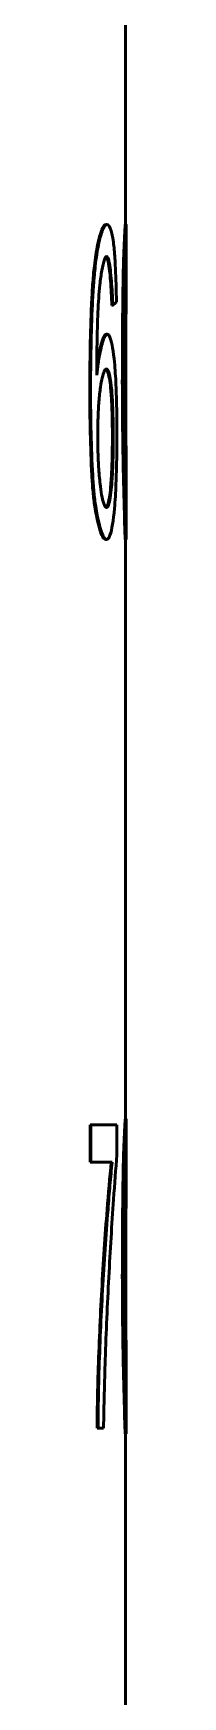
# Model space of a CAD drawing. Header units: millimetres. Extents: x -2015 to 3360, y -4745 to 2376.
# Drawn here: x 2695.39 to 2695.8, y 1734.8 to 1753.36 of the extents above; entities that cross this region are included whole.
import ezdxf

# ---------------------------------------------------------------- set-up
doc = ezdxf.new("R2010")
doc.units = ezdxf.units.MM
doc.header["$LTSCALE"] = 8
doc.layers.add('Visible (ISO)', color=7, linetype='Continuous', lineweight=50)

msp = doc.modelspace()

# ---------------------------------------------------------------- linework, layer by layer
at = {"layer": 'Visible (ISO)'}
for p, q in [((2695.793, 1757.687), (2695.793, 1751.221)), ((2695.577, 1751.221), (2695.587, 1751.221)), ((2695.792, 1751.221), (2695.802, 1751.221)), ((2695.803, 1750.825), (2695.803, 1751.185)), ((2695.793, 1750.565), (2695.793, 1748.368)), ((2695.641, 1750.319), (2695.651, 1750.319)), ((2695.581, 1749.997), (2695.591, 1749.997)), ((2695.473, 1749.542), (2695.474, 1749.542)), ((2695.803, 1747.734), (2695.803, 1748.115)), ((2695.573, 1747.709), (2695.583, 1747.709)), ((2695.792, 1747.709), (2695.802, 1747.709)), ((2695.793, 1747.709), (2695.793, 1741.243)), ((2695.792, 1741.243), (2695.802, 1741.243)), ((2695.398, 1740.76), (2695.398, 1741.179)), ((2695.398, 1741.179), (2695.408, 1741.179)), ((2695.699, 1741.179), (2695.408, 1741.179)), ((2695.408, 1740.76), (2695.408, 1741.179)), ((2695.699, 1741.179), (2695.699, 1740.844)), ((2695.803, 1740.847), (2695.803, 1741.207)), ((2695.398, 1740.76), (2695.408, 1740.76)), ((2695.408, 1740.76), (2695.645, 1740.76)), ((2695.793, 1740.587), (2695.793, 1738.39)), ((2695.803, 1737.756), (2695.803, 1738.137)), ((2695.478, 1737.795), (2695.488, 1737.795)), ((2695.488, 1737.795), (2695.55, 1737.795)), ((2695.792, 1737.731), (2695.802, 1737.731)), ((2695.793, 1737.731), (2695.793, 1731.285))]:
    msp.add_line(p, q, dxfattribs=at)
for centre, major_axis, ratio, start_param, end_param in [((2676.235, 1750.338), (19.568, 0.236), 0.102745, 6.157164, 6.175818), ((2695.93, 1749.462), (0, 6.485), 0.020231, 1.493217, 1.570732), ((2696.033, 1749.463), (0, -6.213), 0.03961, 4.712454, 4.792693), ((2695.796, 1748.35), (0.006, -0.286), 0.012188, 5.881178, 6.282863), ((2695.93, 1739.484), (0, 6.485), 0.020231, 1.493217, 1.570732), ((2696.033, 1739.485), (0, -6.213), 0.03961, 4.712454, 4.792693), ((2695.796, 1738.372), (0.006, -0.286), 0.012188, 5.881178, 6.282863)]:
    msp.add_ellipse(centre, major_axis=major_axis, ratio=ratio, start_param=start_param, end_param=end_param, dxfattribs=at)
for points, knots in [([(2695.447, 1750.758), (2695.456, 1750.847), (2695.469, 1750.927), (2695.483, 1750.996), (2695.497, 1751.064), (2695.513, 1751.12), (2695.529, 1751.161)], [-2.6529731, -2.6529731, -2.6529731, -2.6529731, -2.32244, -2.32244, -2.32244, -1.991907, -1.991907, -1.991907, -1.991907]), ([(2695.457, 1750.758), (2695.466, 1750.848), (2695.479, 1750.928), (2695.507, 1751.065), (2695.523, 1751.121), (2695.539, 1751.161)], [0, 0, 0, 0, 0.03098801, 0.03098801, 0.0627208, 0.0627208, 0.0627208, 0.0627208]), ([(2695.539, 1751.161), (2695.547, 1751.181), (2695.555, 1751.196), (2695.571, 1751.216), (2695.579, 1751.221), (2695.587, 1751.221)], [0, 0, 0, 0, 0.01563817, 0.01563817, 0.03137434, 0.03137434, 0.03137434, 0.03137434]), ([(2695.772, 1750.786), (2695.774, 1750.869), (2695.777, 1750.945), (2695.78, 1751.01), (2695.783, 1751.074), (2695.785, 1751.127), (2695.788, 1751.166)], [-2.6561201, -2.6561201, -2.6561201, -2.6561201, -2.3272292, -2.3272292, -2.3272292, -1.9983383, -1.9983383, -1.9983383, -1.9983383]), ([(2695.782, 1750.786), (2695.784, 1750.871), (2695.787, 1750.946), (2695.793, 1751.075), (2695.795, 1751.128), (2695.798, 1751.166)], [0, 0, 0, 0, 0.02907119, 0.02907119, 0.05883924, 0.05883924, 0.05883924, 0.05883924]), ([(2695.798, 1751.166), (2695.799, 1751.184), (2695.8, 1751.198), (2695.801, 1751.217), (2695.802, 1751.221), (2695.802, 1751.221)], [0, 0, 0, 0, 0.014091, 0.014091, 0.02827231, 0.02827231, 0.02827231, 0.02827231]), ([(2695.802, 1751.221), (2695.803, 1751.221), (2695.803, 1751.218), (2695.803, 1751.204), (2695.803, 1751.196), (2695.803, 1751.185)], [0, 0, 0, 0, 0.01087225, 0.01087225, 0.01935181, 0.01935181, 0.01935181, 0.01935181]), ([(2695.584, 1750.867), (2695.58, 1750.867), (2695.575, 1750.864), (2695.567, 1750.851), (2695.563, 1750.842), (2695.559, 1750.83)], [0, 0, 0, 0, 0.00817204, 0.00817204, 0.01627434, 0.01627434, 0.01627434, 0.01627434]), ([(2695.61, 1750.81), (2695.606, 1750.828), (2695.602, 1750.842), (2695.593, 1750.862), (2695.588, 1750.867), (2695.584, 1750.867)], [0, 0, 0, 0, 0.00941133, 0.00941133, 0.01895988, 0.01895988, 0.01895988, 0.01895988]), ([(2695.802, 1750.867), (2695.802, 1750.867), (2695.802, 1750.864), (2695.801, 1750.851), (2695.8, 1750.841), (2695.8, 1750.829)], [0, 0, 0, 0, 0.00835341, 0.00835341, 0.01663391, 0.01663391, 0.01663391, 0.01663391]), ([(2695.803, 1750.843), (2695.803, 1750.851), (2695.803, 1750.857), (2695.803, 1750.865), (2695.802, 1750.867), (2695.802, 1750.867)], [0, 0, 0, 0, 0.00749917, 0.00749917, 0.01503178, 0.01503178, 0.01503178, 0.01503178]), ([(2695.415, 1750.328), (2695.418, 1750.403), (2695.422, 1750.477), (2695.433, 1750.621), (2695.439, 1750.691), (2695.447, 1750.758)], [0, 0, 0, 0, 0.02307138, 0.02307138, 0.04632298, 0.04632298, 0.04632298, 0.04632298]), ([(2695.425, 1750.328), (2695.428, 1750.403), (2695.432, 1750.477), (2695.443, 1750.621), (2695.449, 1750.691), (2695.457, 1750.758)], [0, 0, 0, 0, 0.02307242, 0.02307242, 0.04632643, 0.04632643, 0.04632643, 0.04632643]), ([(2695.559, 1750.83), (2695.549, 1750.798), (2695.54, 1750.757), (2695.522, 1750.662), (2695.514, 1750.608), (2695.508, 1750.548)], [0, 0, 0, 0, 0.02146869, 0.02146869, 0.04249071, 0.04249071, 0.04249071, 0.04249071]), ([(2695.641, 1750.319), (2695.639, 1750.416), (2695.634, 1750.508), (2695.62, 1750.676), (2695.611, 1750.75), (2695.6, 1750.81)], [0, 0, 0, 0, 0.02940153, 0.02940153, 0.05949023, 0.05949023, 0.05949023, 0.05949023]), ([(2695.651, 1750.319), (2695.649, 1750.415), (2695.644, 1750.507), (2695.637, 1750.591), (2695.63, 1750.675), (2695.621, 1750.749), (2695.61, 1750.81)], [-2.980197, -2.980197, -2.980197, -2.980197, -2.6121479, -2.6121479, -2.6121479, -2.2440988, -2.2440988, -2.2440988, -2.2440988]), ([(2695.678, 1750.819), (2695.682, 1750.747), (2695.685, 1750.671), (2695.69, 1750.516), (2695.692, 1750.437), (2695.693, 1750.357)], [0, 0, 0, 0, 0.02436699, 0.02436699, 0.0485598, 0.0485598, 0.0485598, 0.0485598]), ([(2695.764, 1750.376), (2695.765, 1750.448), (2695.766, 1750.518), (2695.769, 1750.656), (2695.77, 1750.722), (2695.772, 1750.786)], [0, 0, 0, 0, 0.02195783, 0.02195783, 0.04408733, 0.04408733, 0.04408733, 0.04408733]), ([(2695.774, 1750.376), (2695.775, 1750.448), (2695.776, 1750.518), (2695.779, 1750.656), (2695.78, 1750.722), (2695.782, 1750.786)], [0, 0, 0, 0, 0.02195878, 0.02195878, 0.04409052, 0.04409052, 0.04409052, 0.04409052]), ([(2695.802, 1750.587), (2695.802, 1750.611), (2695.802, 1750.634), (2695.802, 1750.679), (2695.802, 1750.701), (2695.803, 1750.721)], [0, 0, 0, 0, 0.00814539, 0.00814539, 0.01637582, 0.01637582, 0.01637582, 0.01637582]), ([(2695.803, 1750.721), (2695.803, 1750.749), (2695.803, 1750.773), (2695.803, 1750.814), (2695.803, 1750.83), (2695.803, 1750.843)], [0, 0, 0, 0, 0.01121573, 0.01121573, 0.02263574, 0.02263574, 0.02263574, 0.02263574]), ([(2695.508, 1750.548), (2695.503, 1750.501), (2695.499, 1750.452), (2695.491, 1750.35), (2695.488, 1750.298), (2695.486, 1750.245)], [0, 0, 0, 0, 0.01648868, 0.01648868, 0.03283364, 0.03283364, 0.03283364, 0.03283364]), ([(2695.793, 1750.533), (2695.792, 1750.478), (2695.791, 1750.421), (2695.79, 1750.304), (2695.789, 1750.245), (2695.789, 1750.185)], [0, 0, 0, 0, 0.0182188, 0.0182188, 0.03633571, 0.03633571, 0.03633571, 0.03633571]), ([(2695.8, 1750.278), (2695.8, 1750.331), (2695.801, 1750.384), (2695.801, 1750.487), (2695.801, 1750.537), (2695.802, 1750.587)], [0, 0, 0, 0, 0.01633595, 0.01633595, 0.03276173, 0.03276173, 0.03276173, 0.03276173]), ([(2695.404, 1749.376), (2695.404, 1749.536), (2695.406, 1749.696), (2695.413, 1750.013), (2695.418, 1750.172), (2695.425, 1750.328)], [0, 0, 0, 0, 0.04791856, 0.04791856, 0.09591609, 0.09591609, 0.09591609, 0.09591609]), ([(2695.769, 1749.463), (2695.769, 1749.616), (2695.769, 1749.769), (2695.771, 1750.074), (2695.773, 1750.226), (2695.774, 1750.376)], [0, 0, 0, 0, 0.04594796, 0.04594796, 0.09196619, 0.09196619, 0.09196619, 0.09196619]), ([(2695.486, 1750.245), (2695.482, 1750.129), (2695.479, 1750.012), (2695.474, 1749.778), (2695.473, 1749.66), (2695.473, 1749.542)], [0, 0, 0, 0, 0.03544048, 0.03544048, 0.07082363, 0.07082363, 0.07082363, 0.07082363]), ([(2695.789, 1750.185), (2695.788, 1750.066), (2695.788, 1749.945), (2695.787, 1749.704), (2695.787, 1749.584), (2695.787, 1749.463)], [0, 0, 0, 0, 0.0362469, 0.0362469, 0.07249386, 0.07249386, 0.07249386, 0.07249386]), ([(2695.799, 1749.965), (2695.799, 1750.018), (2695.799, 1750.07), (2695.8, 1750.175), (2695.8, 1750.227), (2695.8, 1750.278)], [0, 0, 0, 0, 0.01585173, 0.01585173, 0.03170337, 0.03170337, 0.03170337, 0.03170337]), ([(2695.473, 1749.618), (2695.48, 1749.675), (2695.488, 1749.728), (2695.497, 1749.775), (2695.51, 1749.843), (2695.525, 1749.9), (2695.54, 1749.942)], [-2.5785957, -2.5785957, -2.5785957, -2.5785957, -2.3492644, -2.3492644, -2.3492644, -2.0200697, -2.0200697, -2.0200697, -2.0200697]), ([(2695.474, 1749.542), (2695.483, 1749.629), (2695.494, 1749.708), (2695.52, 1749.844), (2695.535, 1749.9), (2695.55, 1749.942)], [0, 0, 0, 0, 0.029865, 0.029865, 0.06044958, 0.06044958, 0.06044958, 0.06044958]), ([(2695.55, 1749.942), (2695.557, 1749.96), (2695.564, 1749.974), (2695.577, 1749.992), (2695.584, 1749.997), (2695.591, 1749.997)], [0, 0, 0, 0, 0.01344433, 0.01344433, 0.02698332, 0.02698332, 0.02698332, 0.02698332]), ([(2695.591, 1749.997), (2695.596, 1749.997), (2695.602, 1749.993), (2695.613, 1749.98), (2695.618, 1749.97), (2695.623, 1749.956)], [0, 0, 0, 0, 0.01163003, 0.01163003, 0.02320005, 0.02320005, 0.02320005, 0.02320005]), ([(2695.557, 1749.584), (2695.549, 1749.566), (2695.541, 1749.542), (2695.527, 1749.483), (2695.52, 1749.448), (2695.515, 1749.408)], [0, 0, 0, 0, 0.01582522, 0.01582522, 0.03135101, 0.03135101, 0.03135101, 0.03135101]), ([(2695.58, 1749.61), (2695.577, 1749.61), (2695.573, 1749.608), (2695.565, 1749.599), (2695.561, 1749.593), (2695.557, 1749.584)], [0, 0, 0, 0, 0.00779002, 0.00779002, 0.01554162, 0.01554162, 0.01554162, 0.01554162]), ([(2695.595, 1749.58), (2695.591, 1749.59), (2695.587, 1749.598), (2695.581, 1749.606), (2695.578, 1749.608), (2695.576, 1749.609)], [0, 0, 0, 0, 0.00854444, 0.00854444, 0.01381401, 0.01381401, 0.01381401, 0.01381401]), ([(2695.605, 1749.58), (2695.601, 1749.59), (2695.597, 1749.598), (2695.589, 1749.608), (2695.585, 1749.61), (2695.58, 1749.61)], [0, 0, 0, 0, 0.00854858, 0.00854858, 0.01714248, 0.01714248, 0.01714248, 0.01714248]), ([(2695.638, 1749.396), (2695.634, 1749.437), (2695.63, 1749.474), (2695.619, 1749.536), (2695.612, 1749.562), (2695.605, 1749.58)], [0, 0, 0, 0, 0.01532328, 0.01532328, 0.03098433, 0.03098433, 0.03098433, 0.03098433]), ([(2695.515, 1749.408), (2695.511, 1749.384), (2695.508, 1749.358), (2695.502, 1749.303), (2695.499, 1749.275), (2695.497, 1749.246)], [0, 0, 0, 0, 0.00960762, 0.00960762, 0.01911243, 0.01911243, 0.01911243, 0.01911243]), ([(2695.64, 1749.22), (2695.639, 1749.251), (2695.637, 1749.281), (2695.633, 1749.34), (2695.631, 1749.369), (2695.628, 1749.396)], [0, 0, 0, 0, 0.00986634, 0.00986634, 0.01981969, 0.01981969, 0.01981969, 0.01981969]), ([(2695.65, 1749.22), (2695.649, 1749.251), (2695.647, 1749.281), (2695.643, 1749.34), (2695.641, 1749.369), (2695.638, 1749.396)], [0, 0, 0, 0, 0.00986716, 0.00986716, 0.01982192, 0.01982192, 0.01982192, 0.01982192]), ([(2695.699, 1748.887), (2695.699, 1748.98), (2695.698, 1749.074), (2695.694, 1749.257), (2695.691, 1749.346), (2695.688, 1749.433)], [-0.05592269, -0.05592269, -0.05592269, -0.05592269, -0.02795895, -0.02795895, 0, 0, 0, 0]), ([(2695.795, 1747.88), (2695.792, 1747.992), (2695.789, 1748.111), (2695.783, 1748.361), (2695.78, 1748.492), (2695.775, 1748.76), (2695.773, 1748.898), (2695.77, 1749.178), (2695.769, 1749.32), (2695.769, 1749.463)], [0, 0, 0, 0, 0.0436851, 0.0436851, 0.0868429, 0.0868429, 0.129592, 0.129592, 0.1722832, 0.1722832, 0.1722832, 0.1722832]), ([(2695.8, 1748.735), (2695.799, 1748.856), (2695.799, 1748.977), (2695.799, 1749.22), (2695.799, 1749.341), (2695.799, 1749.463)], [0, 0, 0, 0, 0.0364797, 0.0364797, 0.07295946, 0.07295946, 0.07295946, 0.07295946]), ([(2695.428, 1748.425), (2695.42, 1748.58), (2695.414, 1748.738), (2695.406, 1749.056), (2695.404, 1749.216), (2695.404, 1749.376)], [0, 0, 0, 0, 0.04812957, 0.04812957, 0.09614963, 0.09614963, 0.09614963, 0.09614963]), ([(2695.497, 1749.246), (2695.493, 1749.187), (2695.49, 1749.126), (2695.485, 1749.002), (2695.484, 1748.939), (2695.484, 1748.876)], [0, 0, 0, 0, 0.01900306, 0.01900306, 0.03790584, 0.03790584, 0.03790584, 0.03790584]), ([(2695.648, 1748.853), (2695.648, 1748.915), (2695.647, 1748.977), (2695.645, 1749.1), (2695.643, 1749.161), (2695.64, 1749.22)], [0, 0, 0, 0, 0.01867416, 0.01867416, 0.03742354, 0.03742354, 0.03742354, 0.03742354]), ([(2695.658, 1748.853), (2695.658, 1748.915), (2695.657, 1748.977), (2695.654, 1749.1), (2695.653, 1749.161), (2695.65, 1749.22)], [0, 0, 0, 0, 0.01867427, 0.01867427, 0.03742434, 0.03742434, 0.03742434, 0.03742434]), ([(2695.484, 1748.876), (2695.484, 1748.811), (2695.485, 1748.747), (2695.489, 1748.619), (2695.492, 1748.556), (2695.496, 1748.495)], [0, 0, 0, 0, 0.01942364, 0.01942364, 0.0389315, 0.0389315, 0.0389315, 0.0389315]), ([(2695.64, 1748.483), (2695.643, 1748.543), (2695.645, 1748.604), (2695.647, 1748.728), (2695.648, 1748.79), (2695.648, 1748.853)], [0, 0, 0, 0, 0.01886332, 0.01886332, 0.03765562, 0.03765562, 0.03765562, 0.03765562]), ([(2695.65, 1748.483), (2695.653, 1748.543), (2695.655, 1748.604), (2695.657, 1748.728), (2695.658, 1748.79), (2695.658, 1748.853)], [0, 0, 0, 0, 0.01886408, 0.01886408, 0.03765658, 0.03765658, 0.03765658, 0.03765658]), ([(2695.699, 1748.887), (2695.699, 1748.793), (2695.698, 1748.698), (2695.694, 1748.512), (2695.692, 1748.421), (2695.688, 1748.332)], [0, 0, 0, 0, 0.02838006, 0.02838006, 0.0567566, 0.0567566, 0.0567566, 0.0567566]), ([(2695.788, 1748.965), (2695.788, 1748.912), (2695.788, 1748.86), (2695.789, 1748.756), (2695.789, 1748.705), (2695.79, 1748.654)], [0, 0, 0, 0, 0.01574971, 0.01574971, 0.03149932, 0.03149932, 0.03149932, 0.03149932]), ([(2695.79, 1748.654), (2695.79, 1748.6), (2695.791, 1748.548), (2695.792, 1748.445), (2695.793, 1748.394), (2695.793, 1748.345)], [0, 0, 0, 0, 0.01636565, 0.01636565, 0.03281947, 0.03281947, 0.03281947, 0.03281947]), ([(2695.801, 1748.391), (2695.801, 1748.446), (2695.801, 1748.502), (2695.8, 1748.618), (2695.8, 1748.676), (2695.8, 1748.735)], [0, 0, 0, 0, 0.0180603, 0.0180603, 0.03601367, 0.03601367, 0.03601367, 0.03601367]), ([(2695.496, 1748.495), (2695.499, 1748.461), (2695.501, 1748.427), (2695.507, 1748.363), (2695.51, 1748.331), (2695.514, 1748.301)], [0, 0, 0, 0, 0.01089541, 0.01089541, 0.02188265, 0.02188265, 0.02188265, 0.02188265]), ([(2695.628, 1748.294), (2695.631, 1748.324), (2695.633, 1748.354), (2695.637, 1748.418), (2695.639, 1748.45), (2695.64, 1748.483)], [0, 0, 0, 0, 0.01058344, 0.01058344, 0.0210846, 0.0210846, 0.0210846, 0.0210846]), ([(2695.638, 1748.294), (2695.641, 1748.324), (2695.643, 1748.354), (2695.647, 1748.418), (2695.649, 1748.45), (2695.65, 1748.483)], [0, 0, 0, 0, 0.01058484, 0.01058484, 0.02108684, 0.02108684, 0.02108684, 0.02108684]), ([(2695.452, 1748.075), (2695.444, 1748.126), (2695.437, 1748.182), (2695.426, 1748.3), (2695.422, 1748.361), (2695.418, 1748.425)], [0, 0, 0, 0, 0.01987781, 0.01987781, 0.03950376, 0.03950376, 0.03950376, 0.03950376]), ([(2695.462, 1748.075), (2695.454, 1748.126), (2695.447, 1748.182), (2695.436, 1748.3), (2695.431, 1748.361), (2695.428, 1748.425)], [0, 0, 0, 0, 0.01988125, 0.01988125, 0.03950879, 0.03950879, 0.03950879, 0.03950879]), ([(2695.514, 1748.301), (2695.52, 1748.255), (2695.526, 1748.214), (2695.541, 1748.144), (2695.55, 1748.115), (2695.558, 1748.093)], [0, 0, 0, 0, 0.01696328, 0.01696328, 0.03429278, 0.03429278, 0.03429278, 0.03429278]), ([(2695.604, 1748.093), (2695.611, 1748.113), (2695.618, 1748.141), (2695.63, 1748.21), (2695.634, 1748.25), (2695.638, 1748.294)], [0, 0, 0, 0, 0.01651512, 0.01651512, 0.03266724, 0.03266724, 0.03266724, 0.03266724]), ([(2695.793, 1748.345), (2695.794, 1748.32), (2695.794, 1748.297), (2695.795, 1748.251), (2695.796, 1748.23), (2695.796, 1748.209)], [0, 0, 0, 0, 0.00816866, 0.00816866, 0.016422, 0.016422, 0.016422, 0.016422]), ([(2695.803, 1748.101), (2695.803, 1748.133), (2695.803, 1748.174), (2695.802, 1748.273), (2695.802, 1748.329), (2695.801, 1748.391)], [0, 0, 0, 0, 0.02103243, 0.02103243, 0.04155381, 0.04155381, 0.04155381, 0.04155381]), ([(2695.558, 1748.093), (2695.562, 1748.084), (2695.566, 1748.076), (2695.574, 1748.066), (2695.578, 1748.064), (2695.582, 1748.064)], [0, 0, 0, 0, 0.00794775, 0.00794775, 0.01594272, 0.01594272, 0.01594272, 0.01594272]), ([(2695.577, 1748.065), (2695.579, 1748.066), (2695.582, 1748.068), (2695.587, 1748.076), (2695.591, 1748.083), (2695.594, 1748.093)], [0.0032374, 0.0032374, 0.0032374, 0.0032374, 0.00766519, 0.00766519, 0.01528425, 0.01528425, 0.01528425, 0.01528425]), ([(2695.582, 1748.064), (2695.586, 1748.064), (2695.59, 1748.066), (2695.597, 1748.076), (2695.601, 1748.083), (2695.604, 1748.093)], [0, 0, 0, 0, 0.00766915, 0.00766915, 0.01529186, 0.01529186, 0.01529186, 0.01529186]), ([(2695.796, 1748.209), (2695.797, 1748.181), (2695.798, 1748.157), (2695.799, 1748.115), (2695.8, 1748.099), (2695.8, 1748.086)], [0, 0, 0, 0, 0.01135824, 0.01135824, 0.0229261, 0.0229261, 0.0229261, 0.0229261]), ([(2695.802, 1748.064), (2695.802, 1748.064), (2695.803, 1748.067), (2695.803, 1748.08), (2695.803, 1748.089), (2695.803, 1748.101)], [0, 0, 0, 0, 0.00840975, 0.00840975, 0.01674845, 0.01674845, 0.01674845, 0.01674845]), ([(2695.573, 1747.709), (2695.566, 1747.709), (2695.559, 1747.713), (2695.545, 1747.729), (2695.538, 1747.741), (2695.531, 1747.757)], [0, 0, 0, 0, 0.01364469, 0.01364469, 0.02721978, 0.02721978, 0.02721978, 0.02721978]), ([(2695.583, 1747.709), (2695.576, 1747.709), (2695.569, 1747.713), (2695.555, 1747.729), (2695.548, 1747.741), (2695.541, 1747.757)], [0, 0, 0, 0, 0.01365201, 0.01365201, 0.02723397, 0.02723397, 0.02723397, 0.02723397]), ([(2695.621, 1747.757), (2695.615, 1747.741), (2695.609, 1747.729), (2695.596, 1747.713), (2695.59, 1747.709), (2695.583, 1747.709)], [0, 0, 0, 0, 0.0136719, 0.0136719, 0.02741504, 0.02741504, 0.02741504, 0.02741504]), ([(2695.792, 1747.709), (2695.791, 1747.709), (2695.79, 1747.725), (2695.789, 1747.754), (2695.788, 1747.784), (2695.786, 1747.827), (2695.785, 1747.88)], [1.5707963, 1.5707963, 1.5707963, 1.5707963, 2.0280071, 2.0280071, 2.0280071, 2.4852179, 2.4852179, 2.4852179, 2.4852179]), ([(2695.802, 1747.709), (2695.802, 1747.709), (2695.801, 1747.713), (2695.8, 1747.728), (2695.8, 1747.739), (2695.798, 1747.769), (2695.798, 1747.787), (2695.796, 1747.829), (2695.795, 1747.853), (2695.795, 1747.88)], [0, 0, 0, 0, 0.01084531, 0.01084531, 0.02160922, 0.02160922, 0.03223192, 0.03223192, 0.04267677, 0.04267677, 0.04267677, 0.04267677]), ([(2695.803, 1747.734), (2695.803, 1747.73), (2695.803, 1747.726), (2695.803, 1747.714), (2695.803, 1747.709), (2695.802, 1747.709)], [0.00946468, 0.00946468, 0.00946468, 0.00946468, 0.0142434, 0.0142434, 0.02857688, 0.02857688, 0.02857688, 0.02857688]), ([(2695.798, 1741.188), (2695.799, 1741.206), (2695.8, 1741.22), (2695.801, 1741.239), (2695.802, 1741.243), (2695.802, 1741.243)], [0, 0, 0, 0, 0.014091, 0.014091, 0.02827231, 0.02827231, 0.02827231, 0.02827231]), ([(2695.802, 1741.243), (2695.803, 1741.243), (2695.803, 1741.239), (2695.803, 1741.226), (2695.803, 1741.218), (2695.803, 1741.207)], [0, 0, 0, 0, 0.01087225, 0.01087225, 0.01935181, 0.01935181, 0.01935181, 0.01935181]), ([(2695.772, 1740.808), (2695.774, 1740.891), (2695.777, 1740.967), (2695.78, 1741.032), (2695.783, 1741.096), (2695.785, 1741.149), (2695.788, 1741.188)], [-2.6561201, -2.6561201, -2.6561201, -2.6561201, -2.3272292, -2.3272292, -2.3272292, -1.9983383, -1.9983383, -1.9983383, -1.9983383]), ([(2695.782, 1740.808), (2695.784, 1740.892), (2695.787, 1740.968), (2695.793, 1741.097), (2695.795, 1741.15), (2695.798, 1741.188)], [0, 0, 0, 0, 0.02907119, 0.02907119, 0.05883924, 0.05883924, 0.05883924, 0.05883924]), ([(2695.802, 1740.889), (2695.802, 1740.889), (2695.802, 1740.886), (2695.801, 1740.873), (2695.8, 1740.863), (2695.8, 1740.851)], [0, 0, 0, 0, 0.00835341, 0.00835341, 0.01663391, 0.01663391, 0.01663391, 0.01663391]), ([(2695.803, 1740.865), (2695.803, 1740.873), (2695.803, 1740.879), (2695.803, 1740.887), (2695.802, 1740.889), (2695.802, 1740.889)], [0, 0, 0, 0, 0.00749917, 0.00749917, 0.01503178, 0.01503178, 0.01503178, 0.01503178]), ([(2695.803, 1740.743), (2695.803, 1740.771), (2695.803, 1740.795), (2695.803, 1740.836), (2695.803, 1740.852), (2695.803, 1740.865)], [0, 0, 0, 0, 0.01121573, 0.01121573, 0.02263574, 0.02263574, 0.02263574, 0.02263574]), ([(2695.645, 1740.76), (2695.637, 1740.677), (2695.629, 1740.591), (2695.613, 1740.415), (2695.606, 1740.325), (2695.599, 1740.232)], [-0.06290511, -0.06290511, -0.06290511, -0.06290511, -0.03145271, -0.03145271, 0, 0, 0, 0]), ([(2695.764, 1740.398), (2695.765, 1740.47), (2695.766, 1740.54), (2695.769, 1740.677), (2695.77, 1740.744), (2695.772, 1740.808)], [0, 0, 0, 0, 0.02195783, 0.02195783, 0.04408733, 0.04408733, 0.04408733, 0.04408733]), ([(2695.774, 1740.398), (2695.775, 1740.47), (2695.776, 1740.54), (2695.779, 1740.677), (2695.78, 1740.744), (2695.782, 1740.808)], [0, 0, 0, 0, 0.02195878, 0.02195878, 0.04409052, 0.04409052, 0.04409052, 0.04409052]), ([(2695.802, 1740.608), (2695.802, 1740.633), (2695.802, 1740.656), (2695.802, 1740.701), (2695.802, 1740.723), (2695.803, 1740.743)], [0, 0, 0, 0, 0.00814539, 0.00814539, 0.01637582, 0.01637582, 0.01637582, 0.01637582]), ([(2695.793, 1740.555), (2695.792, 1740.5), (2695.791, 1740.443), (2695.79, 1740.326), (2695.789, 1740.267), (2695.789, 1740.207)], [0, 0, 0, 0, 0.0182188, 0.0182188, 0.03633571, 0.03633571, 0.03633571, 0.03633571]), ([(2695.8, 1740.3), (2695.8, 1740.353), (2695.801, 1740.406), (2695.801, 1740.509), (2695.801, 1740.559), (2695.802, 1740.608)], [0, 0, 0, 0, 0.01633595, 0.01633595, 0.03276173, 0.03276173, 0.03276173, 0.03276173]), ([(2695.608, 1739.477), (2695.616, 1739.627), (2695.624, 1739.775), (2695.642, 1740.064), (2695.651, 1740.207), (2695.661, 1740.346)], [-0.09588716, -0.09588716, -0.09588716, -0.09588716, -0.04794317, -0.04794317, 0, 0, 0, 0]), ([(2695.769, 1739.485), (2695.769, 1739.638), (2695.769, 1739.791), (2695.771, 1740.096), (2695.773, 1740.248), (2695.774, 1740.398)], [0, 0, 0, 0, 0.04594796, 0.04594796, 0.09196619, 0.09196619, 0.09196619, 0.09196619]), ([(2695.799, 1739.987), (2695.799, 1740.04), (2695.799, 1740.092), (2695.8, 1740.197), (2695.8, 1740.249), (2695.8, 1740.3)], [0, 0, 0, 0, 0.01585173, 0.01585173, 0.03170337, 0.03170337, 0.03170337, 0.03170337]), ([(2695.529, 1739.335), (2695.537, 1739.49), (2695.546, 1739.642), (2695.567, 1739.941), (2695.577, 1740.088), (2695.589, 1740.232)], [0, 0, 0, 0, 0.04883482, 0.04883482, 0.09789986, 0.09789986, 0.09789986, 0.09789986]), ([(2695.538, 1739.335), (2695.547, 1739.49), (2695.556, 1739.642), (2695.577, 1739.941), (2695.587, 1740.088), (2695.599, 1740.232)], [0, 0, 0, 0, 0.04883878, 0.04883878, 0.09791039, 0.09791039, 0.09791039, 0.09791039]), ([(2695.789, 1740.207), (2695.788, 1740.088), (2695.788, 1739.967), (2695.787, 1739.726), (2695.787, 1739.606), (2695.787, 1739.485)], [0, 0, 0, 0, 0.0362469, 0.0362469, 0.07249386, 0.07249386, 0.07249386, 0.07249386]), ([(2695.608, 1739.477), (2695.6, 1739.327), (2695.593, 1739.175), (2695.579, 1738.867), (2695.573, 1738.712), (2695.568, 1738.556)], [0, 0, 0, 0, 0.04812619, 0.04812619, 0.09610997, 0.09610997, 0.09610997, 0.09610997]), ([(2695.795, 1737.902), (2695.792, 1738.014), (2695.789, 1738.133), (2695.783, 1738.383), (2695.78, 1738.514), (2695.775, 1738.782), (2695.773, 1738.92), (2695.77, 1739.2), (2695.769, 1739.342), (2695.769, 1739.485)], [0, 0, 0, 0, 0.0436851, 0.0436851, 0.0868429, 0.0868429, 0.129592, 0.129592, 0.1722832, 0.1722832, 0.1722832, 0.1722832]), ([(2695.8, 1738.757), (2695.799, 1738.878), (2695.799, 1738.999), (2695.799, 1739.242), (2695.799, 1739.363), (2695.799, 1739.485)], [0, 0, 0, 0, 0.0364797, 0.0364797, 0.07295946, 0.07295946, 0.07295946, 0.07295946]), ([(2695.488, 1738.407), (2695.493, 1738.564), (2695.499, 1738.72), (2695.513, 1739.03), (2695.52, 1739.184), (2695.529, 1739.335)], [0, 0, 0, 0, 0.04783908, 0.04783908, 0.0958055, 0.0958055, 0.0958055, 0.0958055]), ([(2695.498, 1738.407), (2695.503, 1738.564), (2695.509, 1738.72), (2695.522, 1739.03), (2695.53, 1739.184), (2695.538, 1739.335)], [0, 0, 0, 0, 0.04784045, 0.04784045, 0.09580959, 0.09580959, 0.09580959, 0.09580959]), ([(2695.788, 1738.987), (2695.788, 1738.934), (2695.788, 1738.882), (2695.789, 1738.778), (2695.789, 1738.727), (2695.79, 1738.676)], [0, 0, 0, 0, 0.01574971, 0.01574971, 0.03149932, 0.03149932, 0.03149932, 0.03149932]), ([(2695.79, 1738.676), (2695.79, 1738.622), (2695.791, 1738.57), (2695.792, 1738.467), (2695.793, 1738.416), (2695.793, 1738.367)], [0, 0, 0, 0, 0.01636565, 0.01636565, 0.03281947, 0.03281947, 0.03281947, 0.03281947]), ([(2695.801, 1738.413), (2695.801, 1738.468), (2695.801, 1738.524), (2695.8, 1738.64), (2695.8, 1738.698), (2695.8, 1738.757)], [0, 0, 0, 0, 0.0180603, 0.0180603, 0.03601367, 0.03601367, 0.03601367, 0.03601367]), ([(2695.568, 1738.556), (2695.564, 1738.43), (2695.56, 1738.304), (2695.554, 1738.05), (2695.551, 1737.923), (2695.55, 1737.795)], [0, 0, 0, 0, 0.03850254, 0.03850254, 0.07695269, 0.07695269, 0.07695269, 0.07695269]), ([(2695.478, 1737.795), (2695.478, 1737.898), (2695.479, 1738), (2695.483, 1738.205), (2695.485, 1738.306), (2695.488, 1738.407)], [0, 0, 0, 0, 0.03076925, 0.03076925, 0.06153836, 0.06153836, 0.06153836, 0.06153836]), ([(2695.488, 1737.795), (2695.488, 1737.898), (2695.489, 1738), (2695.493, 1738.205), (2695.495, 1738.306), (2695.498, 1738.407)], [0, 0, 0, 0, 0.03076945, 0.03076945, 0.06153877, 0.06153877, 0.06153877, 0.06153877]), ([(2695.793, 1738.367), (2695.794, 1738.342), (2695.794, 1738.319), (2695.795, 1738.273), (2695.796, 1738.252), (2695.796, 1738.231)], [0, 0, 0, 0, 0.00816866, 0.00816866, 0.016422, 0.016422, 0.016422, 0.016422]), ([(2695.803, 1738.123), (2695.803, 1738.155), (2695.803, 1738.196), (2695.802, 1738.295), (2695.802, 1738.351), (2695.801, 1738.413)], [0, 0, 0, 0, 0.02103243, 0.02103243, 0.04155381, 0.04155381, 0.04155381, 0.04155381]), ([(2695.796, 1738.231), (2695.797, 1738.203), (2695.798, 1738.179), (2695.799, 1738.137), (2695.8, 1738.121), (2695.8, 1738.108)], [0, 0, 0, 0, 0.01135824, 0.01135824, 0.0229261, 0.0229261, 0.0229261, 0.0229261]), ([(2695.802, 1738.085), (2695.802, 1738.085), (2695.803, 1738.089), (2695.803, 1738.101), (2695.803, 1738.111), (2695.803, 1738.123)], [0, 0, 0, 0, 0.00840975, 0.00840975, 0.01674845, 0.01674845, 0.01674845, 0.01674845]), ([(2695.792, 1737.731), (2695.791, 1737.731), (2695.79, 1737.747), (2695.789, 1737.776), (2695.788, 1737.806), (2695.786, 1737.849), (2695.785, 1737.902)], [1.5707963, 1.5707963, 1.5707963, 1.5707963, 2.0280071, 2.0280071, 2.0280071, 2.4852179, 2.4852179, 2.4852179, 2.4852179]), ([(2695.802, 1737.731), (2695.802, 1737.731), (2695.801, 1737.735), (2695.8, 1737.75), (2695.8, 1737.761), (2695.798, 1737.791), (2695.798, 1737.809), (2695.796, 1737.851), (2695.795, 1737.875), (2695.795, 1737.902)], [0, 0, 0, 0, 0.01084531, 0.01084531, 0.02160922, 0.02160922, 0.03223192, 0.03223192, 0.04267677, 0.04267677, 0.04267677, 0.04267677]), ([(2695.803, 1737.756), (2695.803, 1737.752), (2695.803, 1737.748), (2695.803, 1737.736), (2695.803, 1737.731), (2695.802, 1737.731)], [0.00946468, 0.00946468, 0.00946468, 0.00946468, 0.0142434, 0.0142434, 0.02857688, 0.02857688, 0.02857688, 0.02857688])]:
    msp.add_open_spline(points, degree=3, knots=knots, dxfattribs=at)
for points in [[(2695.529, 1751.161), (2695.545, 1751.201), (2695.561, 1751.221), (2695.577, 1751.221)], [(2695.587, 1751.221), (2695.604, 1751.221), (2695.62, 1751.198), (2695.634, 1751.152)], [(2695.634, 1751.152), (2695.645, 1751.115), (2695.654, 1751.065), (2695.662, 1751.004)], [(2695.788, 1751.166), (2695.79, 1751.202), (2695.791, 1751.221), (2695.792, 1751.221)], [(2695.6, 1750.81), (2695.594, 1750.84), (2695.586, 1750.86), (2695.578, 1750.865)], [(2695.662, 1751.004), (2695.668, 1750.95), (2695.674, 1750.887), (2695.678, 1750.819)], [(2695.8, 1750.829), (2695.798, 1750.764), (2695.794, 1750.658), (2695.793, 1750.533)], [(2695.395, 1749.376), (2695.395, 1749.695), (2695.402, 1750.015), (2695.415, 1750.328)], [(2695.759, 1749.463), (2695.759, 1749.769), (2695.761, 1750.075), (2695.764, 1750.376)], [(2695.54, 1749.942), (2695.553, 1749.978), (2695.567, 1749.997), (2695.581, 1749.997)], [(2695.623, 1749.956), (2695.644, 1749.9), (2695.66, 1749.805), (2695.671, 1749.685)], [(2695.628, 1749.396), (2695.621, 1749.478), (2695.609, 1749.543), (2695.595, 1749.58)], [(2695.671, 1749.685), (2695.678, 1749.608), (2695.684, 1749.523), (2695.688, 1749.433)], [(2695.785, 1747.88), (2695.779, 1748.105), (2695.765, 1748.612), (2695.759, 1749.179), (2695.759, 1749.463)], [(2695.418, 1748.425), (2695.403, 1748.736), (2695.395, 1749.056), (2695.395, 1749.376)], [(2695.594, 1748.093), (2695.609, 1748.134), (2695.621, 1748.206), (2695.628, 1748.294)], [(2695.688, 1748.332), (2695.684, 1748.233), (2695.679, 1748.139), (2695.671, 1748.053)], [(2695.531, 1747.757), (2695.502, 1747.822), (2695.473, 1747.934), (2695.452, 1748.075)], [(2695.541, 1747.757), (2695.512, 1747.822), (2695.483, 1747.934), (2695.462, 1748.075)], [(2695.671, 1748.053), (2695.66, 1747.921), (2695.643, 1747.817), (2695.621, 1747.757)], [(2695.788, 1741.188), (2695.79, 1741.224), (2695.791, 1741.243), (2695.792, 1741.243)], [(2695.699, 1740.844), (2695.686, 1740.686), (2695.673, 1740.52), (2695.661, 1740.346)], [(2695.8, 1740.851), (2695.798, 1740.786), (2695.794, 1740.68), (2695.793, 1740.555)], [(2695.589, 1740.232), (2695.603, 1740.416), (2695.619, 1740.593), (2695.635, 1740.76)], [(2695.759, 1739.485), (2695.759, 1739.791), (2695.761, 1740.097), (2695.764, 1740.398)], [(2695.785, 1737.902), (2695.779, 1738.127), (2695.765, 1738.633), (2695.759, 1739.201), (2695.759, 1739.485)]]:
    msp.add_open_spline(points, degree=3, dxfattribs=at)

doc.saveas('drawing.dxf')
